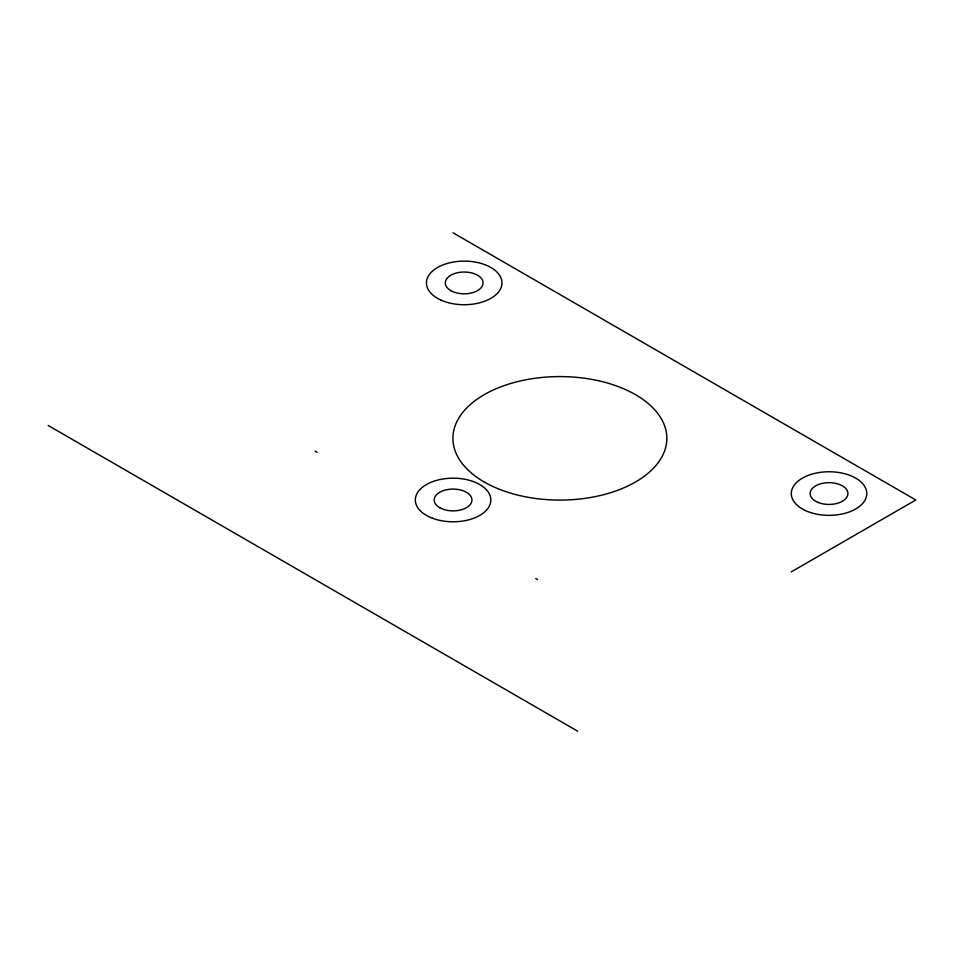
<?xml version="1.0" encoding="UTF-8"?>
<svg xmlns="http://www.w3.org/2000/svg" width="964" height="964" viewBox="0 0 964 964"><rect width="100%" height="100%" fill="white"/><g stroke="black" fill="none" stroke-linecap="round" stroke-linejoin="round"><path stroke-width="1.45" d="M791.227 571.905L915.8 499.979L453.08 232.83M315.156 451.176L317.18 452.345M535.755 578.545L537.611 579.617M48.2 425.486L577.653 731.17M484.229 482A106.968 61.756 0 0 0 663.184 454.321A106.968 61.756 0 0 0 532.176 378.683A106.968 61.756 0 0 0 484.229 482M450.851 290.634A18.882 10.893 0 0 0 482.434 285.742A18.882 10.893 0 0 0 459.322 272.39A18.882 10.893 0 0 0 450.851 290.634M818.159 502.461A18.882 10.893 0 0 0 847.838 494.544A18.882 10.893 0 0 0 821.123 483.663A18.882 10.893 0 0 0 818.159 502.461M439.729 507.691A18.882 10.893 0 0 0 471.312 502.798A18.882 10.893 0 0 0 448.2 489.459A18.882 10.893 0 0 0 439.729 507.691M432.535 518.271A37.753 21.798 0 0 0 490.784 501.111A37.753 21.798 0 0 0 435.921 480.566A37.753 21.798 0 0 0 432.535 518.271M805.241 510.474A37.753 21.798 0 0 0 866.323 497.002A37.753 21.798 0 0 0 815.556 473.204A37.753 21.798 0 0 0 805.241 510.474M440.837 300.045A37.753 21.798 0 0 0 501.569 286.043A37.753 21.798 0 0 0 450.2 262.678A37.753 21.798 0 0 0 440.837 300.045"/></g></svg>
